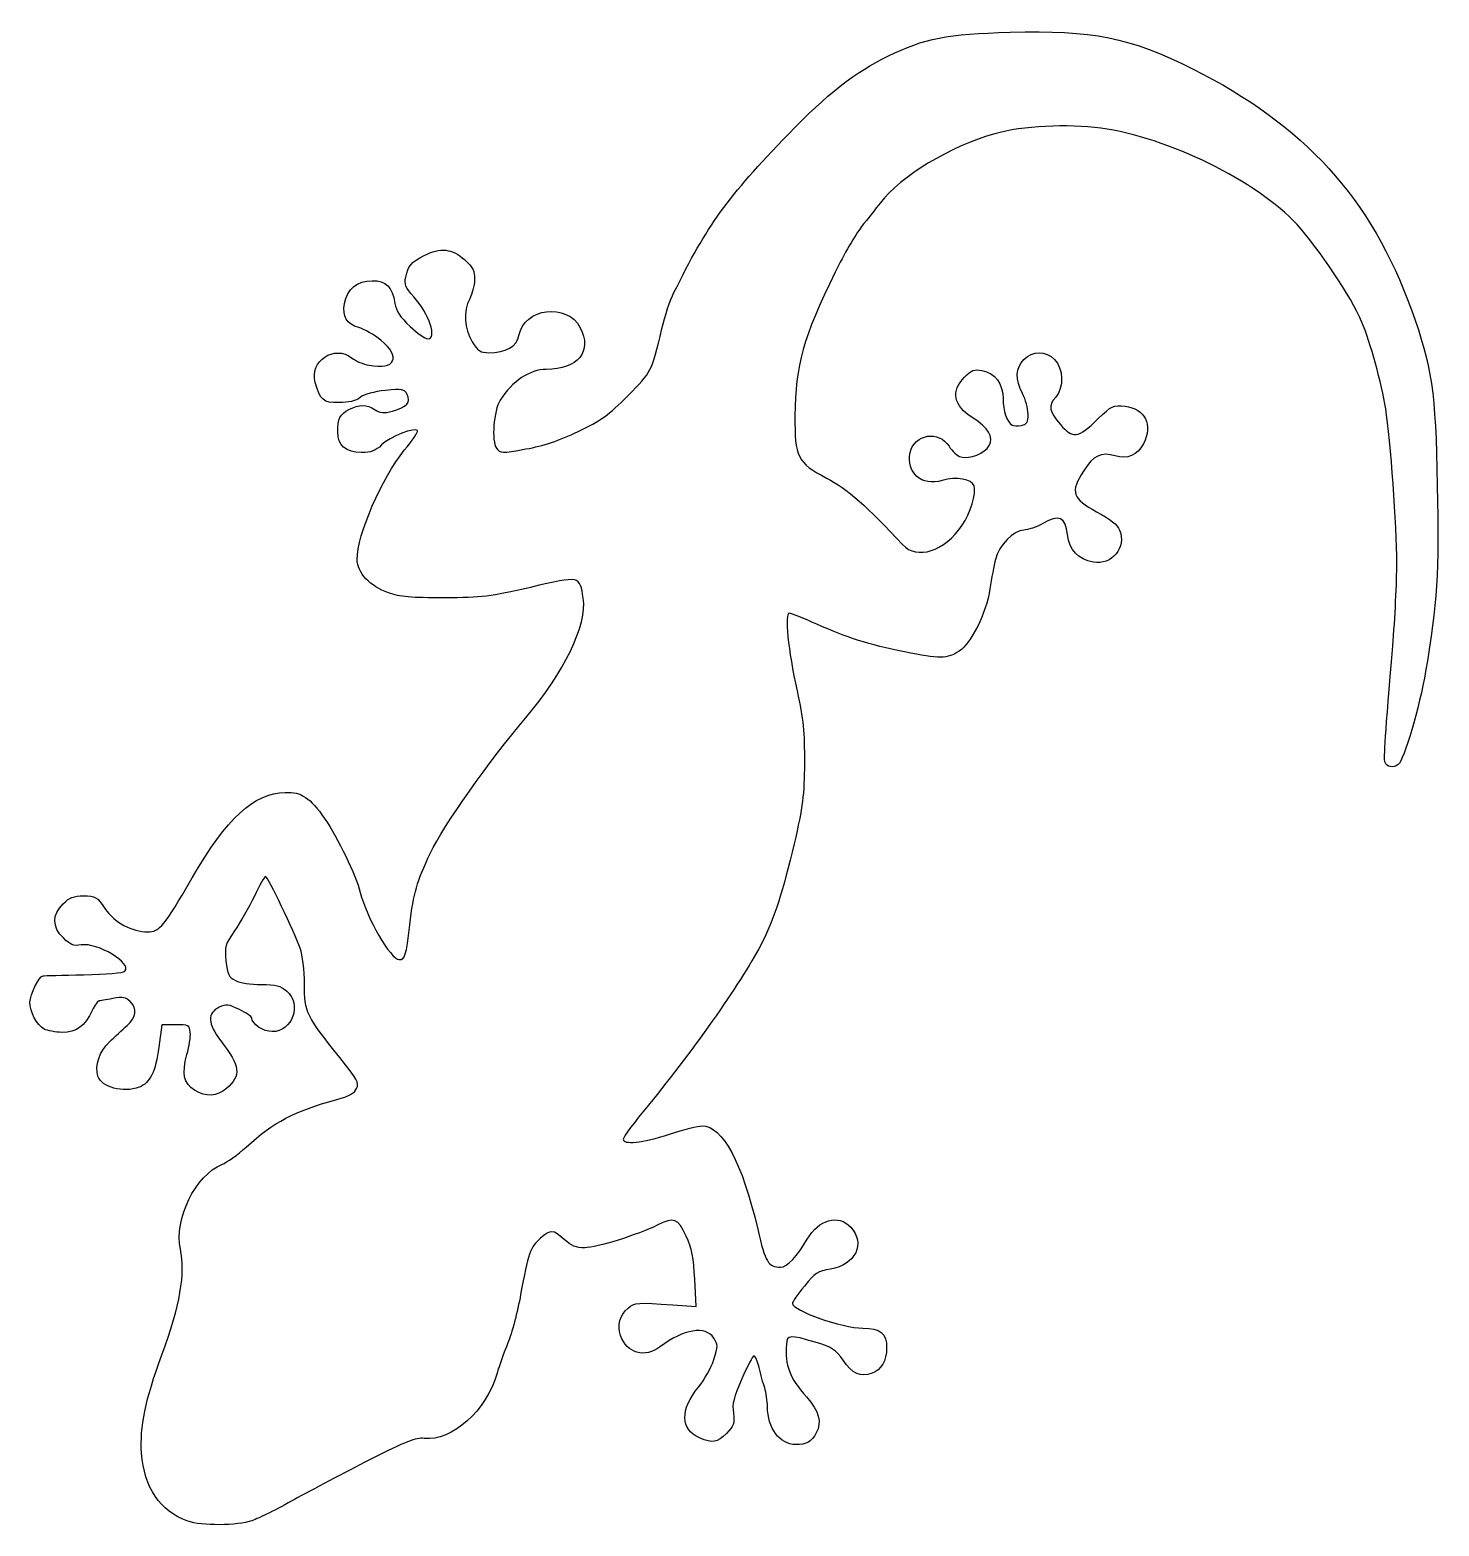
# Model space of a CAD drawing. Extents: x 11 to 145, y 34 to 177.
import ezdxf

# ---------------------------------------------------------------- set-up
doc = ezdxf.new("R2010")
doc.units = 0
doc.layers.get('0').update_dxf_attribs({"linetype": 'CONTINUOUS'})

msp = doc.modelspace()

# ---------------------------------------------------------------- linework, layer by layer
at = {"color": 7}
for points in [[(24.554755, 81.940114), (23.2364, 81.940114), (22.962276, 79.804212)], [(72.008709, 55.190879), (74.223478, 55.025973), (74.098277, 57.635127)]]:
    msp.add_lwpolyline(points, dxfattribs=at)
msp.add_lwpolyline([(25.716954, 34.545598)], close=True, dxfattribs=at)
for points in [[(92.532864, 174.419715), (96.076482, 176.134924), (98.117364, 176.534733), (104.189776, 176.70331)], [(104.189776, 176.70331), (112.073214, 176.92216), (115.606547, 176.213484), (121.602286, 173.210911)], [(83.037516, 166.981875), (86.653598, 170.740874), (89.437255, 172.921353), (92.532864, 174.419715)], [(121.602286, 173.210911), (132.24769, 167.87984), (138.680373, 160.792499), (142.485266, 150.202617)], [(112.85546, 167.540458), (109.695025, 167.96921), (105.328791, 167.741719), (102.734568, 167.013136)], [(131.582448, 158.335469), (127.789567, 162.466203), (119.224007, 166.676488), (112.85546, 167.540458)], [(72.110494, 151.845386), (75.310532, 158.307498), (77.16756, 160.87992), (83.037516, 166.981875)], [(102.734568, 167.013136), (98.502399, 165.82454), (93.782637, 162.968921), (91.786332, 160.389073)], [(91.786332, 160.389073), (91.392214, 159.87975), (90.597908, 158.867718), (90.021209, 158.140114)], [(90.021209, 158.140114), (89.44451, 157.41251), (88.308273, 155.454787), (87.496237, 153.789615)], [(137.741049, 149.08262), (136.799238, 151.323074), (133.579418, 156.160621), (131.582448, 158.335469)], [(48.268305, 155.38133), (49.816568, 156.171194), (50.970892, 156.054007), (52.133037, 154.98898)], [(46.524386, 153.330804), (46.756058, 154.414953), (47.04883, 154.7592), (48.268305, 155.38133)], [(52.133037, 154.98898), (52.96253, 154.228805), (53.112109, 153.926871), (53.083338, 153.070751)], [(40.683093, 150.789203), (40.948486, 152.203883), (41.879173, 152.980742), (43.30858, 152.980742)], [(43.30858, 152.980742), (44.680206, 152.980742), (45.229568, 152.432814), (45.491723, 150.803308)], [(47.286209, 151.448172), (46.479727, 152.34085), (46.370515, 152.610741), (46.524386, 153.330804)], [(53.083338, 153.070751), (53.064553, 152.511921), (52.858665, 151.697513), (52.6258, 151.26095)], [(87.496237, 153.789615), (84.420848, 147.483176), (83.719384, 144.973966), (83.665695, 140.087318)], [(48.615941, 147.424492), (49.558493, 147.424492), (48.772413, 149.803123), (47.286209, 151.448172)], [(70.961986, 148.405802), (71.24841, 149.600367), (71.765239, 151.14818), (72.110494, 151.845386)], [(42.035214, 148.510371), (40.883097, 148.828485), (40.451667, 149.555605), (40.683093, 150.789203)], [(45.491723, 150.803308), (45.608819, 150.075445), (45.985996, 149.502664), (46.929106, 148.620496)], [(52.6258, 151.26095), (51.986077, 150.061628), (52.082909, 148.391867), (52.863927, 147.154651)], [(57.327879, 147.751054), (57.822407, 150.387108), (61.925899, 150.906753), (63.17488, 148.491485)], [(142.485266, 150.202617), (144.461889, 144.701273), (144.781717, 142.531833), (144.962189, 133.401575)], [(46.929106, 148.620496), (47.63235, 147.962694), (48.391426, 147.424492), (48.615941, 147.424492)], [(140.036045, 140.746202), (139.655918, 143.178321), (138.579752, 147.087429), (137.741049, 149.08262)], [(44.148769, 147.290454), (43.504599, 147.818303), (42.553501, 148.367266), (42.035214, 148.510371)], [(43.017212, 144.90359), (45.532503, 144.431718), (46.121439, 145.673998), (44.148769, 147.290454)], [(52.863927, 147.154651), (53.433538, 146.25233), (53.662016, 146.101575), (54.459926, 146.101575)], [(54.459926, 146.101575), (56.071712, 146.101575), (57.132937, 146.711929), (57.327879, 147.751054)], [(63.17488, 148.491485), (64.342613, 146.23334), (62.943843, 144.520663), (59.927673, 144.515552)], [(67.723284, 142.000819), (70.008967, 144.310256), (69.953846, 144.201248), (70.961986, 148.405802)], [(37.892061, 143.259463), (37.305094, 145.306103), (39.717969, 146.913925), (41.395769, 145.594168)], [(105.500667, 145.45214), (106.359859, 146.311334), (107.575943, 146.311334), (108.435135, 145.45214)], [(41.395769, 145.594168), (41.750557, 145.315093), (42.480206, 145.004332), (43.017212, 144.90359)], [(59.927673, 144.515552), (58.37374, 144.512906), (56.679597, 143.378441), (55.534907, 141.573954)], [(99.83475, 143.771628), (100.507303, 144.444178), (100.778268, 144.549275), (101.488396, 144.413018)], [(101.488396, 144.413018), (102.755568, 144.169873), (103.528318, 143.143584), (103.528318, 141.703798)], [(105.380401, 142.201926), (104.659441, 143.547084), (104.700316, 144.651791), (105.500667, 145.45214)], [(108.435135, 145.45214), (109.27897, 144.608307), (109.340542, 142.773514), (108.555401, 141.868239)], [(40.134238, 141.339075), (38.615877, 141.339075), (38.38647, 141.535557), (37.892061, 143.259463)], [(100.622584, 139.880909), (98.79725, 141.03319), (98.510826, 142.447703), (99.83475, 143.771628)], [(42.175449, 141.828959), (41.741905, 141.492367), (41.103174, 141.339075), (40.134238, 141.339075)], [(44.579818, 142.496498), (43.485271, 142.386846), (42.564905, 142.13132), (42.175449, 141.828959)], [(46.648698, 142.121993), (46.378135, 142.627543), (46.203489, 142.659158), (44.579818, 142.496498)], [(45.267279, 140.531133), (46.623375, 140.896292), (47.044885, 141.38171), (46.648698, 142.121993)], [(55.534907, 141.573954), (54.908794, 140.586949), (54.684581, 137.651712), (55.184736, 136.989751)], [(62.975514, 138.579146), (65.17001, 139.628835), (65.887383, 140.145836), (67.723284, 142.000819)], [(103.528318, 141.703798), (103.528318, 140.551453), (103.876414, 139.525097), (104.378781, 139.19622)], [(105.909568, 140.249357), (105.909568, 140.780249), (105.671443, 141.658906), (105.380401, 142.201926)], [(108.555401, 141.868239), (107.810575, 141.009447), (107.889037, 140.536271), (108.989458, 139.250679)], [(40.028318, 138.539307), (40.028318, 139.808535), (40.246199, 140.242999), (41.105574, 140.687401)], [(41.105574, 140.687401), (42.06794, 141.185059), (42.800254, 141.177423), (43.587617, 140.661525)], [(43.587617, 140.661525), (44.098879, 140.326533), (44.416025, 140.301914), (45.267279, 140.531133)], [(83.665695, 140.087318), (83.62243, 136.149657), (83.913536, 135.574275), (86.676167, 134.136998)], [(105.265215, 139.160919), (105.807708, 139.264623), (105.909568, 139.436684), (105.909568, 140.249357)], [(112.576343, 139.778983), (113.917465, 141.0668), (114.031421, 141.120413), (115.159544, 140.994291)], [(115.159544, 140.994291), (117.072693, 140.780405), (117.841316, 139.210399), (116.912348, 137.413974)], [(141.09914, 126.046264), (141.09914, 129.509274), (140.502188, 137.763512), (140.036045, 140.746202)], [(47.65421, 138.666836), (47.503823, 139.055933), (44.948044, 138.038819), (44.207531, 137.295176)], [(46.382316, 136.783794), (47.128753, 137.698131), (47.701105, 138.545501), (47.65421, 138.666836)], [(57.981331, 136.909754), (59.670984, 137.213356), (61.162417, 137.711892), (62.975514, 138.579146)], [(94.662908, 136.568064), (95.052981, 138.344053), (97.400599, 138.728122), (98.365493, 137.173801)], [(102.202729, 137.233036), (102.643874, 138.057324), (102.119573, 138.935899), (100.622584, 139.880909)], [(104.378781, 139.19622), (104.511925, 139.109058), (104.910819, 139.093173), (105.265215, 139.160919)], [(108.989458, 139.250679), (110.187819, 137.850663), (110.637119, 137.916841), (112.576343, 139.778983)], [(42.289301, 136.576573), (40.791273, 136.576573), (40.028318, 137.238886), (40.028318, 138.539307)], [(44.207531, 137.295176), (43.638536, 136.723774), (43.245598, 136.576573), (42.289301, 136.576573)], [(98.365493, 137.173801), (98.658431, 136.701914), (99.159676, 136.244108), (99.47937, 136.156457)], [(99.47937, 136.156457), (100.342105, 135.919922), (101.810667, 136.500465), (102.202729, 137.233036)], [(116.912348, 137.413974), (116.342382, 136.311778), (115.377031, 135.895077), (114.217807, 136.250852)], [(41.880401, 126.371451), (41.880401, 128.700329), (44.241678, 134.161657), (46.382316, 136.783794)], [(55.184736, 136.989751), (55.561294, 136.491371), (55.640288, 136.489112), (57.981331, 136.909754)], [(97.723994, 133.904426), (95.759632, 133.31589), (94.239194, 134.638912), (94.662908, 136.568064)], [(114.217807, 136.250852), (112.891073, 136.65804), (112.143159, 136.298951), (111.188339, 134.796345)], [(100.754873, 133.386827), (100.546741, 134.042595), (99.042543, 134.299473), (97.723994, 133.904426)], [(111.188339, 134.796345), (109.919561, 132.799659), (110.122237, 132.171929), (112.439003, 130.922776)], [(86.676167, 134.136998), (88.619666, 133.125879), (90.61491, 131.376798), (93.928785, 127.779177)], [(99.630444, 129.623973), (100.414037, 130.772149), (100.981753, 132.671989), (100.754873, 133.386827)], [(144.962189, 133.401575), (145.127554, 125.035971), (144.951077, 122.232013), (143.847156, 115.674492)], [(109.683087, 128.73613), (109.493862, 130.414937), (108.869721, 130.696716), (107.317662, 129.804044)], [(112.439003, 130.922776), (113.763367, 130.208708), (114.432096, 129.672138), (114.648345, 129.150065)], [(93.928785, 127.779177), (95.302996, 126.2873), (97.934301, 127.138668), (99.630444, 129.623973)], [(105.505266, 129.168239), (104.543503, 129.168239), (103.113443, 127.69383), (102.795205, 126.374133)], [(107.317662, 129.804044), (106.709665, 129.454352), (105.894087, 129.168239), (105.505266, 129.168239)], [(112.152099, 126.103417), (110.663532, 126.382674), (109.850658, 127.249441), (109.683087, 128.73613)], [(114.648345, 129.150065), (115.319953, 127.528664), (113.885715, 125.778189), (112.152099, 126.103417)], [(44.869301, 123.166135), (43.131584, 123.772232), (41.880401, 125.114008), (41.880401, 126.371451)], [(102.795205, 126.374133), (102.65696, 125.80084), (102.418973, 124.528842), (102.266348, 123.547471)], [(140.707928, 118.102727), (140.923113, 120.675183), (141.09914, 124.249775), (141.09914, 126.046264)], [(63.461717, 122.659635), (63.137383, 124.822455), (63.208413, 124.807811), (58.416859, 123.699736)], [(50.214776, 122.703349), (47.03019, 122.689379), (45.974005, 122.780825), (44.869301, 123.166135)], [(58.416859, 123.699736), (54.574414, 122.811148), (53.81707, 122.719145), (50.214776, 122.703349)], [(102.266348, 123.547471), (101.90367, 121.215483), (100.508067, 118.396779), (99.322004, 117.600772)], [(57.940771, 111.211508), (61.638728, 115.554808), (63.84203, 120.123535), (63.461717, 122.659635)], [(83.115822, 121.230739), (82.65568, 121.230739), (83.009904, 117.702547), (83.859605, 113.822406)], [(85.762396, 120.175681), (84.473672, 120.755963), (83.282713, 121.230739), (83.115822, 121.230739)], [(94.11975, 117.529835), (90.698751, 118.233732), (88.598526, 118.898641), (85.762396, 120.175681)], [(99.322004, 117.600772), (98.218723, 116.860323), (97.426158, 116.849517), (94.11975, 117.529835)], [(139.963734, 107.029845), (139.844592, 107.343146), (139.994479, 109.573333), (140.707928, 118.102727)], [(143.847156, 115.674492), (143.277958, 112.293643), (141.768139, 107.17067), (141.223574, 106.772482)], [(83.859605, 113.822406), (84.459903, 111.081153), (84.58051, 109.903792), (84.564297, 106.943239)], [(48.882681, 98.339833), (50.077523, 100.867297), (54.57535, 107.258773), (57.940771, 111.211508)], [(84.564297, 106.943239), (84.547152, 103.815071), (84.424996, 102.854067), (83.58084, 99.207071)], [(141.223574, 106.772482), (140.742138, 106.420446), (140.149445, 106.541528), (139.963734, 107.029845)], [(26.137694, 95.959179), (29.417949, 101.652287), (32.011165, 104.034905), (35.027267, 104.126818)], [(35.027267, 104.126818), (36.574516, 104.17397), (37.390361, 103.630608), (38.772693, 101.632319)], [(38.772693, 101.632319), (40.050043, 99.785789), (41.782513, 96.198978), (42.178978, 94.580133)], [(83.58084, 99.207071), (82.567701, 94.830022), (81.680116, 92.078498), (80.571835, 89.879112)], [(46.909567, 91.465114), (47.287828, 94.614598), (47.544699, 95.50958), (48.882681, 98.339833)], [(21.902776, 90.803656), (23.041831, 90.803656), (23.461677, 91.31477), (26.137694, 95.959179)], [(33.139703, 96.095323), (33.055605, 96.095323), (32.576844, 95.242338), (32.075787, 94.199803)], [(36.452471, 89.249036), (35.942299, 90.722532), (33.342524, 96.095323), (33.139703, 96.095323)], [(42.178978, 94.580133), (42.773142, 92.15405), (45.086286, 88.159267), (45.897467, 88.158333)], [(13.846843, 90.221509), (12.773323, 91.29503), (12.762049, 92.417672), (13.814217, 93.469841)], [(13.814217, 93.469841), (14.44133, 94.096956), (14.814258, 94.243239), (15.785882, 94.243239)], [(15.785882, 94.243239), (16.911387, 94.243239), (17.034768, 94.169664), (17.81781, 93.031551)], [(17.81781, 93.031551), (18.734187, 91.699646), (20.377032, 90.803656), (21.902776, 90.803656)], [(32.075787, 94.199803), (31.574732, 93.157265), (30.726266, 91.67508), (30.190308, 90.906055)], [(45.897467, 88.158333), (46.450157, 88.157804), (46.552496, 88.492065), (46.909567, 91.465114)], [(15.552628, 89.561495), (14.798391, 89.439099), (14.522507, 89.545859), (13.846843, 90.221509)], [(30.190308, 90.906055), (29.274804, 89.592436), (29.225092, 89.418168), (29.368774, 88.026034)], [(19.724594, 87.062847), (20.460408, 87.798661), (17.098236, 89.812315), (15.552628, 89.561495)], [(36.853318, 85.795107), (36.853318, 87.160431), (36.690816, 88.560635), (36.452471, 89.249036)], [(80.571835, 89.879112), (78.81701, 86.396653), (74.120973, 79.668047), (69.675949, 74.267198)], [(29.368774, 88.026034), (29.501155, 86.743376), (29.621461, 86.492652), (30.263957, 86.160404)], [(10.660559, 84.109788), (10.661617, 84.834653), (11.511744, 86.532154), (11.912451, 86.609251)], [(11.912451, 86.609251), (12.023732, 86.630656), (13.762023, 86.676518), (15.775325, 86.711152)], [(15.775325, 86.711152), (17.982466, 86.749123), (19.550508, 86.888762), (19.724594, 87.062847)], [(30.263957, 86.160404), (30.688971, 85.940622), (31.740552, 85.776573), (32.724384, 85.776573)], [(32.724384, 85.776573), (34.132406, 85.776573), (34.5694, 85.667469), (35.145231, 85.172161)], [(40.229152, 78.804976), (37.012237, 82.810242), (36.853318, 83.139304), (36.853318, 85.795107)], [(18.560959, 84.435143), (17.925975, 84.31248), (17.322733, 84.206932), (17.220421, 84.200595)], [(20.214605, 84.159037), (19.796192, 84.577449), (19.528762, 84.622103), (18.560959, 84.435143)], [(35.145231, 85.172161), (36.630147, 83.894888), (35.702362, 81.278656), (33.76449, 81.278656)], [(12.013294, 81.52675), (11.311418, 81.902385), (10.659273, 83.147646), (10.660559, 84.109788)], [(16.610202, 83.295146), (15.901322, 81.801298), (15.060574, 81.192309), (13.73476, 81.212351)], [(17.220421, 84.200595), (17.118106, 84.194245), (16.843509, 83.786805), (16.610202, 83.295146)], [(19.936035, 81.853617), (20.832671, 82.669028), (20.926672, 83.446969), (20.214605, 84.159037)], [(28.726895, 83.610802), (27.561381, 83.054732), (27.60893, 82.046585), (28.878268, 80.401284)], [(30.645124, 83.390716), (29.602655, 83.895367), (29.377487, 83.9212), (28.726895, 83.610802)], [(31.826234, 82.577969), (31.826234, 82.710509), (31.294734, 83.076246), (30.645124, 83.390716)], [(13.73476, 81.212351), (13.092926, 81.222062), (12.318266, 81.363534), (12.013294, 81.52675)], [(18.250724, 80.31331), (18.749911, 80.771489), (19.508299, 81.464626), (19.936035, 81.853617)], [(25.957129, 81.209409), (25.877921, 81.898289), (25.797646, 81.940114), (24.554755, 81.940114)], [(33.76449, 81.278656), (32.92893, 81.278656), (31.826234, 82.017851), (31.826234, 82.577969)], [(17.146454, 77.030855), (16.831542, 78.023051), (17.312237, 79.451914), (18.250724, 80.31331)], [(25.644482, 79.092743), (25.862649, 79.855023), (26.003341, 80.807523), (25.957129, 81.209409)], [(28.878268, 80.401284), (30.736286, 77.992952), (30.844292, 77.072739), (29.410544, 75.866318)], [(22.962276, 79.804212), (22.664551, 77.484409), (22.116273, 76.369341), (21.079549, 75.975181)], [(26.371874, 75.697771), (25.331868, 76.331945), (25.127425, 77.286149), (25.644482, 79.092743)], [(41.832273, 75.854727), (42.078, 76.394037), (41.894874, 76.731045), (40.229152, 78.804976)], [(21.079549, 75.975181), (19.576504, 75.403723), (17.484684, 75.96518), (17.146454, 77.030855)], [(29.410544, 75.866318), (28.458906, 75.065567), (27.496212, 75.012169), (26.371874, 75.697771)], [(39.931692, 74.795975), (41.114668, 75.123858), (41.630089, 75.410983), (41.832273, 75.854727)], [(31.297068, 70.259268), (33.982631, 72.689728), (35.825012, 73.657733), (39.931692, 74.795975)], [(69.675949, 74.267198), (68.358512, 72.666468), (67.280562, 71.207953), (67.280504, 71.026052)], [(67.280504, 71.026052), (67.280327, 70.461905), (69.067471, 70.649653), (71.68797, 71.489073)], [(71.68797, 71.489073), (73.050829, 71.925635), (74.452993, 72.282823), (74.803889, 72.282823)], [(74.803889, 72.282823), (76.754225, 72.282823), (78.621284, 68.809889), (80.105187, 62.421839)], [(28.981985, 68.596089), (29.454914, 68.786502), (30.496703, 69.534932), (31.297068, 70.259268)], [(25.020348, 60.508864), (24.400972, 63.383649), (26.456202, 67.579169), (28.981985, 68.596089)], [(73.275907, 61.765635), (72.492103, 63.476042), (72.135246, 63.608924), (70.511003, 62.795192)], [(84.840469, 61.45874), (85.932571, 63.36198), (87.794703, 63.883215), (88.983032, 62.618297)], [(59.380863, 61.558538), (58.422447, 60.752085), (58.185846, 60.081276), (57.485799, 56.185663)], [(61.632282, 61.434906), (60.534129, 62.399098), (60.389265, 62.407051), (59.380863, 61.558538)], [(63.609188, 60.641156), (62.794391, 60.641156), (62.318852, 60.83209), (61.632282, 61.434906)], [(70.511003, 62.795192), (68.714414, 61.895117), (64.69656, 60.641156), (63.609188, 60.641156)], [(74.098277, 57.635127), (73.998508, 59.714321), (73.831471, 60.55329), (73.275907, 61.765635)], [(80.105187, 62.421839), (80.8434, 59.243905), (81.117541, 58.789073), (82.294756, 58.789073)], [(82.294756, 58.789073), (82.906264, 58.789073), (83.916483, 59.84848), (84.840469, 61.45874)], [(88.983032, 62.618297), (90.440552, 61.066836), (89.43426, 58.986608), (87.04199, 58.605732)], [(23.25608, 50.426467), (24.990725, 55.148067), (25.521644, 58.182145), (25.020348, 60.508864)], [(87.04199, 58.605732), (85.846909, 58.415462), (85.57654, 58.239782), (84.560386, 56.993224)], [(57.485799, 56.185663), (57.189264, 54.535504), (56.640854, 52.45191), (56.267115, 51.555454)], [(84.560386, 56.993224), (83.933165, 56.223789), (83.419984, 55.482067), (83.419984, 55.344954)], [(67.028121, 52.269491), (66.694225, 53.281207), (66.935437, 54.167492), (67.742475, 54.894239)], [(67.742475, 54.894239), (68.313615, 55.408555), (68.712617, 55.436299), (72.008709, 55.190879)], [(83.419984, 55.344954), (83.419984, 54.652516), (88.172893, 52.968239), (90.126905, 52.968239)], [(75.915766, 52.023764), (75.129377, 53.223943), (73.037613, 52.889108), (70.827299, 51.209234)], [(90.126905, 52.968239), (91.802611, 52.968239), (92.417815, 52.463986), (92.411918, 51.095323)], [(56.267115, 51.555454), (55.893372, 50.658996), (55.430835, 49.358317), (55.239256, 48.665059)], [(70.827299, 51.209234), (69.335785, 50.075658), (67.591498, 50.562447), (67.028121, 52.269491)], [(75.927884, 49.973243), (76.33153, 51.249871), (76.330699, 51.3905), (75.915766, 52.023764)], [(82.842428, 51.446885), (82.703953, 49.364694), (83.117756, 48.278629), (84.7646, 46.40199)], [(85.591168, 51.629088), (83.164564, 52.35176), (82.901446, 52.334321), (82.842428, 51.446885)], [(88.256943, 49.899888), (87.522037, 50.94251), (87.204127, 51.148726), (85.591168, 51.629088)], [(21.313792, 41.041219), (21.139225, 43.588099), (21.649345, 46.053034), (23.25608, 50.426467)], [(79.749957, 50.322406), (79.634432, 50.322406), (79.111216, 49.335362), (78.587259, 48.128976)], [(80.23493, 49.197927), (80.083721, 49.81639), (79.865485, 50.322406), (79.749957, 50.322406)], [(92.411918, 51.095323), (92.406547, 49.8489), (91.893162, 48.955037), (91.015402, 48.66382)], [(55.239256, 48.665059), (54.260321, 45.122648), (50.91783, 42.136825), (48.276407, 42.445197)], [(74.453284, 47.345007), (75.025964, 48.036692), (75.689534, 49.219398), (75.927884, 49.973243)], [(80.774297, 47.260912), (80.628855, 47.707807), (80.38614, 48.579463), (80.23493, 49.197927)], [(91.015402, 48.66382), (89.880802, 48.287395), (89.168579, 48.606543), (88.256943, 49.899888)], [(74.569241, 42.494798), (72.733985, 43.261619), (72.687352, 45.212111), (74.453284, 47.345007)], [(78.587259, 48.128976), (77.818819, 46.35968), (77.663167, 45.72263), (77.782296, 44.834455)], [(81.038734, 45.466476), (81.038734, 46.006523), (80.919738, 46.814018), (80.774297, 47.260912)], [(84.7646, 46.40199), (85.978032, 45.019235), (86.246004, 44.029987), (85.69551, 42.965447)], [(77.782296, 44.834455), (77.91283, 43.861244), (77.836316, 43.639698), (77.123462, 42.926844)], [(83.7218, 41.855739), (82.220803, 41.855739), (81.038734, 43.446507), (81.038734, 45.466476)], [(77.123462, 42.926844), (76.216894, 42.020276), (75.852465, 41.958633), (74.569241, 42.494798)], [(85.69551, 42.965447), (85.252298, 42.108371), (84.802969, 41.855739), (83.7218, 41.855739)], [(48.276407, 42.445197), (47.487269, 42.537322), (46.590892, 42.184434), (43.064893, 40.393504)], [(25.716954, 34.545598), (23.086847, 35.485739), (21.537958, 37.770689), (21.313792, 41.041219)], [(43.064893, 40.393504), (40.722746, 39.203879), (37.499041, 37.501949), (35.901106, 36.611441)], [(35.901106, 36.611441), (34.303168, 35.72093), (32.479528, 34.810192), (31.848568, 34.587577)], [(31.848568, 34.587577), (30.455706, 34.096148), (27.039745, 34.072761), (25.716954, 34.545598)]]:
    msp.add_open_spline(points, degree=3, dxfattribs=at)

doc.saveas('drawing.dxf')
